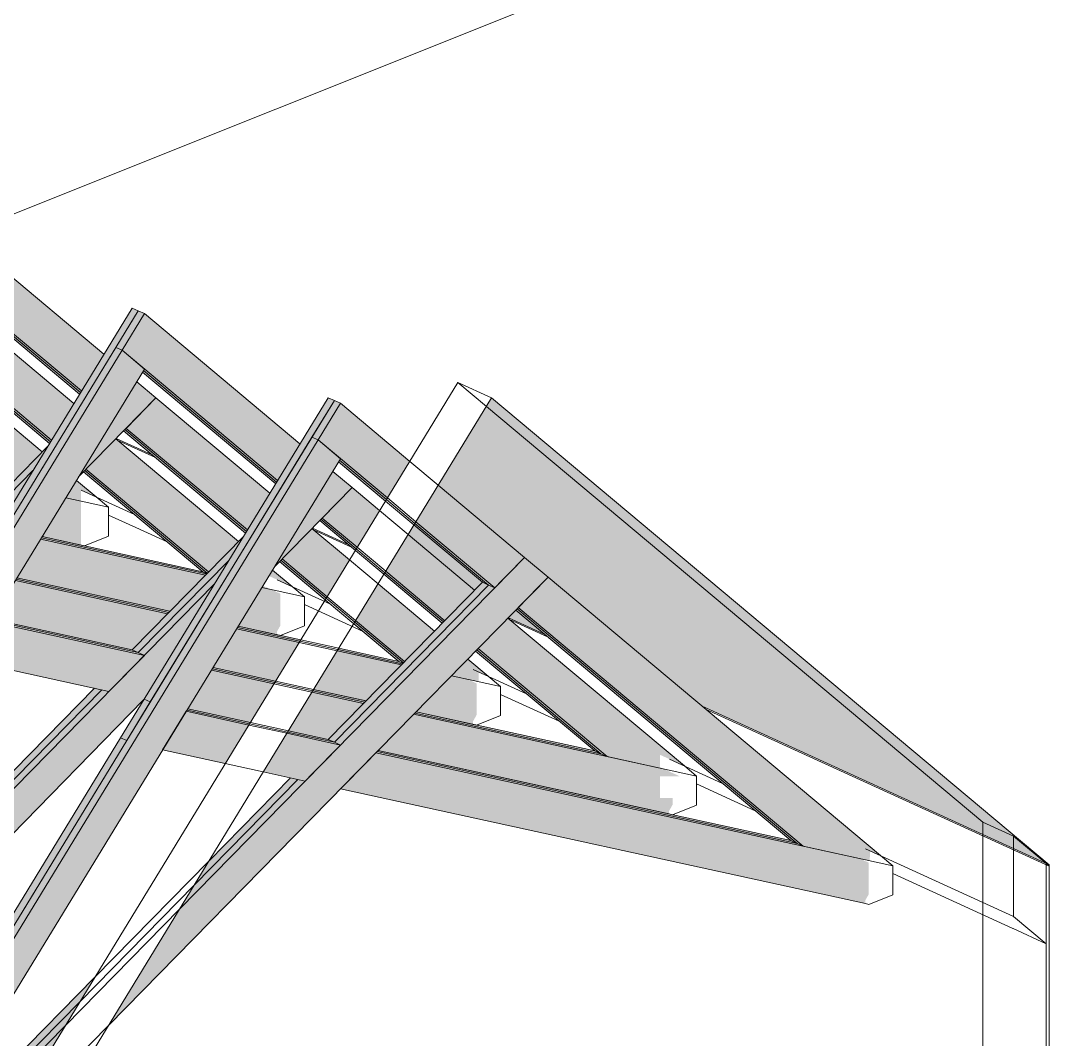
# Model space of a CAD drawing. Header units: inches. Extents: x -8719 to -3484, y -2874 to 4085.
# Drawn here: x -3773.2 to -3601.1, y 3435.9 to 3606.3 of the extents above; entities that cross this region are included whole.
import ezdxf

# ---------------------------------------------------------------- set-up
doc = ezdxf.new("R2010")
doc.units = ezdxf.units.IN
doc.header["$MEASUREMENT"] = 0
for name, color, linetype, lineweight in [('G-ANNO-SYMB', 111, 'Continuous', 9), ('I-WALL', 2, 'Continuous', 13), ('S-BEAM', 12, 'Continuous', 9), ('S-BEAM-3', 193, 'Continuous', 9)]:
    doc.layers.add(name, color=color, linetype=linetype, lineweight=lineweight)
doc.layers.add('I-WALL-1', color=2, linetype='Continuous', lineweight=13, transparency=0.4)

# ---------------------------------------------------------------- blocks, each defined once
blk = doc.blocks.new('Truss - Truss-V600-STRUCTURAL - 3D - SOUTHWEST')
at = {"layer": 'S-BEAM-3'}
h = blk.add_hatch(color=256, dxfattribs=at)
h.paths.add_polyline_path([(4943.45, 3525.88), (4943.45, 3527.75), (4945.97, 3526.6), (4942.66, 3529.37), (4940.88, 3526.45), (4942.54, 3526.08)], flags=0)
h.paths.add_polyline_path([(4931.97, 3529.06), (4936.96, 3534.14), (4916.46, 3551.31), (4911.47, 3546.23), (4931.72, 3529.27)], flags=0)
h.paths.add_polyline_path([(4905.69, 3551.07), (4909.43, 3557.2), (4890.39, 3573.15), (4885.4, 3568.07), (4900.03, 3555.81)], flags=0)
h.paths.add_polyline_path([(4877.93, 3574.32), (4881.68, 3580.45), (4855.66, 3602.24), (4851.91, 3596.11), (4875.38, 3576.46)], flags=0)
h = blk.add_hatch(color=256, dxfattribs=at)
h.paths.add_polyline_path([(4943.45, 3518.56), (4943.45, 3525.88), (4940.88, 3526.45), (4936.93, 3519.98), (4943.41, 3518.57)], flags=0)
h.paths.add_polyline_path([(4925.52, 3522.48), (4931.44, 3528.51), (4903.87, 3534.54), (4899.93, 3528.08), (4922.22, 3523.2)], flags=0)
h.paths.add_polyline_path([(4886.4, 3531.03), (4892.32, 3537.07), (4866.87, 3542.63), (4862.92, 3536.17), (4886.4, 3531.04)], flags=0)
h.paths.add_polyline_path([(4849.74, 3539.05), (4855.61, 3545.1), (4829.86, 3550.73), (4825.92, 3544.26), (4848.52, 3539.32)], flags=0)
at = {"layer": 'S-BEAM'}
for p, q in [((4936.96, 3534.14), (4916.46, 3551.31)), ((4945.97, 3526.6), (4942.66, 3529.37)), ((4940.88, 3526.45), (4943.45, 3525.88)), ((4943.45, 3525.88), (4940.88, 3526.45)), ((4943.45, 3525.88), (4948.01, 3524.89)), ((4948.01, 3524.89), (4943.45, 3525.88)), ((4948.01, 3524.89), (4945.97, 3526.6)), ((4948.01, 3520.04), (4948.01, 3524.89)), ((4936.93, 3519.98), (4943.45, 3518.56)), ((4944, 3518.44), (4948.01, 3520.04)), ((4943.45, 3518.56), (4944, 3518.44))]:
    blk.add_line(p, q, dxfattribs=at)
blk = doc.blocks.new('Truss - Truss-V601-STRUCTURAL - 3D - SOUTHWEST')
at = {"layer": 'S-BEAM-3'}
h = blk.add_hatch(color=256, dxfattribs=at)
h.paths.add_polyline_path([(4975.33, 3511.09), (4973.86, 3511.76), (4973.67, 3511.45)], flags=0)
h.paths.add_polyline_path([(4978.76, 3511.6), (4975.45, 3514.37), (4974.85, 3513.39), (4977.74, 3512.07)], flags=0)
h.paths.add_polyline_path([(4964.76, 3514.06), (4969.75, 3519.15), (4949.25, 3536.32), (4944.26, 3531.23), (4964.51, 3514.27)], flags=0)
h.paths.add_polyline_path([(4938.48, 3536.08), (4942.22, 3542.21), (4923.18, 3558.16), (4918.19, 3553.07), (4935.09, 3538.91)], flags=0)
h.paths.add_polyline_path([(4910.72, 3559.32), (4914.47, 3565.46), (4888.45, 3587.25), (4884.71, 3581.12), (4908.17, 3561.46)], flags=0)
h = blk.add_hatch(color=256, dxfattribs=at)
h.paths.add_polyline_path([(4964.49, 3513.78), (4964.55, 3513.85), (4944.05, 3531.02), (4943.84, 3530.8), (4963.78, 3514.1), (4964.44, 3513.8)], flags=0)
h.paths.add_polyline_path([(4938.16, 3535.56), (4938.32, 3535.82), (4917.98, 3552.86), (4917.77, 3552.64), (4935.09, 3538.13)], flags=0)
h.paths.add_polyline_path([(4910.41, 3558.81), (4910.57, 3559.07), (4888.29, 3577.72), (4888.13, 3577.47), (4907.24, 3561.46)], flags=0)
h = blk.add_hatch(color=256, dxfattribs=at)
h.paths.add_polyline_path([(4964.55, 3513.85), (4964.76, 3514.06), (4944.26, 3531.23), (4944.05, 3531.02), (4964.39, 3513.98)], flags=0)
h.paths.add_polyline_path([(4938.32, 3535.82), (4938.48, 3536.08), (4918.19, 3553.07), (4917.98, 3552.86), (4935.09, 3538.52)], flags=0)
h = blk.add_hatch(color=256, dxfattribs=at)
h.paths.add_polyline_path([(4964.42, 3513.72), (4964.44, 3513.8), (4963.78, 3514.1), (4936.93, 3519.98), (4936.8, 3519.76), (4964.18, 3513.77)], flags=0)
h.paths.add_polyline_path([(4925.31, 3522.27), (4925.51, 3522.47), (4899.92, 3528.07), (4899.79, 3527.86), (4922.22, 3522.95)], flags=0)
h.paths.add_polyline_path([(4887.42, 3530.56), (4886.4, 3531.03), (4862.92, 3536.16), (4862.79, 3535.95), (4886.4, 3530.78)], flags=0)
h = blk.add_hatch(color=256, dxfattribs=at)
h.paths.add_polyline_path([(4976.2, 3503.57), (4976.2, 3504.09), (4976.79, 3505.11), (4976.79, 3510.42), (4975.33, 3511.09), (4973.67, 3511.45), (4969.72, 3504.99), (4975.76, 3503.67)], flags=0)
h.paths.add_polyline_path([(4958.31, 3507.49), (4964.23, 3513.52), (4936.66, 3519.55), (4932.72, 3513.08), (4956.99, 3507.77)], flags=0)
h.paths.add_polyline_path([(4919.2, 3516.04), (4925.12, 3522.07), (4899.66, 3527.64), (4895.71, 3521.18), (4919.19, 3516.04)], flags=0)
h.paths.add_polyline_path([(4882.53, 3524.06), (4888.41, 3530.1), (4862.66, 3535.73), (4858.71, 3529.27), (4882.5, 3524.07)], flags=0)
h = blk.add_hatch(color=256, dxfattribs=at)
h.paths.add_polyline_path([(4964.23, 3513.52), (4964.42, 3513.72), (4936.8, 3519.76), (4936.66, 3519.55), (4962.92, 3513.8)], flags=0)
h.paths.add_polyline_path([(4925.12, 3522.07), (4925.31, 3522.27), (4899.79, 3527.86), (4899.66, 3527.64), (4922.22, 3522.7)], flags=0)
at = {"layer": 'S-BEAM'}
for p, q in [((4942.22, 3542.21), (4923.18, 3558.16)), ((4938.16, 3535.56), (4917.77, 3552.64)), ((4938.32, 3535.82), (4917.98, 3552.86)), ((4917.98, 3552.86), (4938.32, 3535.82)), ((4918.19, 3553.07), (4938.48, 3536.08)), ((4969.75, 3519.15), (4949.25, 3536.32)), ((4963.78, 3514.1), (4943.84, 3530.8)), ((4964.55, 3513.85), (4944.05, 3531.02)), ((4944.05, 3531.02), (4964.55, 3513.85)), ((4944.26, 3531.23), (4964.76, 3514.06)), ((4964.23, 3513.52), (4936.66, 3519.55)), ((4964.42, 3513.72), (4936.8, 3519.76)), ((4936.8, 3519.76), (4964.42, 3513.72)), ((4936.93, 3519.98), (4963.78, 3514.1)), ((4964.49, 3513.78), (4963.78, 3514.1)), ((4978.76, 3511.6), (4975.45, 3514.37)), ((4932.72, 3513.08), (4958.31, 3507.49)), ((4973.67, 3511.45), (4976.24, 3510.89)), ((4976.24, 3510.89), (4973.67, 3511.45)), ((4976.24, 3510.89), (4980.81, 3509.89)), ((4980.81, 3509.89), (4976.24, 3510.89)), ((4980.81, 3509.89), (4978.76, 3511.6)), ((4980.81, 3505.05), (4980.81, 3509.89)), ((4969.72, 3504.99), (4976.24, 3503.56)), ((4976.79, 3503.44), (4980.81, 3505.05)), ((4976.24, 3503.56), (4976.79, 3503.44))]:
    blk.add_line(p, q, dxfattribs=at)
blk = doc.blocks.new('Truss - Truss-V602-STRUCTURAL - 3D - SOUTHWEST')
at = {"layer": 'S-BEAM-3'}
h = blk.add_hatch(color=256, dxfattribs=at)
h.paths.add_polyline_path([(4984.59, 3509.92), (4988.34, 3516.06), (4982.05, 3521.32), (4977.05, 3516.24), (4983.77, 3510.61)], flags=0)
h.paths.add_polyline_path([(4971.27, 3521.08), (4975.01, 3527.22), (4955.97, 3543.16), (4950.98, 3538.08), (4970.58, 3521.66)], flags=0)
h.paths.add_polyline_path([(4943.52, 3544.33), (4947.26, 3550.46), (4921.24, 3572.25), (4917.5, 3566.12), (4943.49, 3544.35)], flags=0)
h = blk.add_hatch(color=256, dxfattribs=at)
h.paths.add_polyline_path([(4984.28, 3509.41), (4984.43, 3509.67), (4976.84, 3516.02), (4976.63, 3515.81), (4983.77, 3509.83)], flags=0)
h.paths.add_polyline_path([(4970.95, 3520.57), (4971.11, 3520.83), (4950.77, 3537.86), (4950.56, 3537.65), (4970.68, 3520.8)], flags=0)
h.paths.add_polyline_path([(4943.2, 3543.81), (4943.36, 3544.07), (4921.08, 3562.73), (4920.93, 3562.47), (4942.56, 3544.35)], flags=0)
for points in [[(4943.36, 3544.07), (4943.49, 3544.35), (4921.24, 3562.99), (4921.08, 3562.73), (4943.02, 3544.35)], [(4920.22, 3515.57), (4935.4, 3531.04), (4937.85, 3535.05), (4919.19, 3516.03), (4919.63, 3515.84)]]:
    blk.add_hatch(color=256, dxfattribs=at).paths.add_polyline_path(points, flags=0)
h = blk.add_hatch(color=256, dxfattribs=at)
h.paths.add_polyline_path([(4840.99, 3426), (4921.2, 3507.77), (4932.96, 3527.04), (4843.86, 3436.24), (4838.34, 3427.21), (4838.47, 3427.15)], flags=0)
h.paths.add_polyline_path([(4943.03, 3529.98), (4955.97, 3543.16), (4952.74, 3545.87), (4944.27, 3532)], flags=0)
h = blk.add_hatch(color=256, dxfattribs=at)
h.paths.add_polyline_path([(4984.43, 3509.67), (4984.59, 3509.92), (4977.05, 3516.24), (4976.84, 3516.02), (4983.77, 3510.22)], flags=0)
h.paths.add_polyline_path([(4971.11, 3520.83), (4971.27, 3521.08), (4950.98, 3538.08), (4950.77, 3537.86), (4970.15, 3521.63)], flags=0)
h = blk.add_hatch(color=256, dxfattribs=at)
h.paths.add_polyline_path([(4843.86, 3436.24), (4915.32, 3509.07), (4914.1, 3509.33), (4846.3, 3440.25), (4844.15, 3436.71)], flags=0)
h.paths.add_polyline_path([(4921.24, 3515.1), (4932.96, 3527.04), (4935.4, 3531.04), (4920.22, 3515.57), (4921.2, 3515.12)], flags=0)
h = blk.add_hatch(color=256, dxfattribs=at)
h.paths.add_polyline_path([(4975.97, 3495.8), (4979.92, 3502.26), (4969.46, 3504.55), (4965.51, 3498.09), (4970.42, 3497.02)], flags=0)
h.paths.add_polyline_path([(4951.99, 3501.05), (4957.91, 3507.08), (4932.45, 3512.65), (4928.51, 3506.18), (4951.98, 3501.05)], flags=0)
h.paths.add_polyline_path([(4915.32, 3509.07), (4921.2, 3515.11), (4895.45, 3520.74), (4891.5, 3514.28), (4914.1, 3509.33)], flags=0)
h = blk.add_hatch(color=256, dxfattribs=at)
h.paths.add_polyline_path([(4980.05, 3502.48), (4980.18, 3502.7), (4969.72, 3504.98), (4969.59, 3504.77), (4979.78, 3502.54)], flags=0)
h.paths.add_polyline_path([(4958.1, 3507.28), (4958.3, 3507.48), (4932.71, 3513.08), (4932.58, 3512.86), (4957.99, 3507.31)], flags=0)
h.paths.add_polyline_path([(4920.22, 3515.57), (4919.19, 3516.03), (4895.71, 3521.17), (4895.58, 3520.95), (4919.19, 3515.79)], flags=0)
h = blk.add_hatch(color=256, dxfattribs=at)
h.paths.add_polyline_path([(4979.92, 3502.26), (4980.05, 3502.48), (4969.59, 3504.77), (4969.46, 3504.55), (4979.78, 3502.29)], flags=0)
h.paths.add_polyline_path([(4957.91, 3507.08), (4958.1, 3507.28), (4932.58, 3512.86), (4932.45, 3512.65), (4956.87, 3507.31)], flags=0)
at = {"layer": 'S-BEAM'}
for p, q in [((4947.26, 3550.46), (4921.24, 3572.25)), ((4917.5, 3566.12), (4943.49, 3544.35)), ((4943.2, 3543.81), (4920.93, 3562.47)), ((4943.36, 3544.07), (4921.08, 3562.73)), ((4921.08, 3562.73), (4943.36, 3544.07)), ((4955.97, 3543.16), (4952.74, 3545.87)), ((4943.03, 3529.98), (4955.97, 3543.16)), ((4955.97, 3543.16), (4950.98, 3538.08)), ((4975.01, 3527.22), (4955.97, 3543.16)), ((4970.95, 3520.57), (4950.56, 3537.65)), ((4971.11, 3520.83), (4950.77, 3537.86)), ((4950.77, 3537.86), (4971.11, 3520.83)), ((4950.98, 3538.08), (4971.27, 3521.08)), ((4919.19, 3516.03), (4937.85, 3535.05)), ((4920.22, 3515.57), (4935.4, 3531.04)), ((4935.4, 3531.04), (4920.22, 3515.57)), ((4988.34, 3516.06), (4982.05, 3521.32)), ((4984.28, 3509.41), (4976.63, 3515.81)), ((4984.43, 3509.67), (4976.84, 3516.02)), ((4976.84, 3516.02), (4984.43, 3509.67)), ((4977.05, 3516.24), (4984.59, 3509.92)), ((4993.11, 3512.06), (4988.34, 3516.06)), ((4957.91, 3507.08), (4932.45, 3512.65)), ((4958.1, 3507.28), (4932.58, 3512.86)), ((4932.58, 3512.86), (4958.1, 3507.28)), ((4932.71, 3513.08), (4958.3, 3507.48)), ((5002.54, 3504.16), (4993.11, 3512.06)), ((4989.05, 3505.41), (4984.28, 3509.41)), ((4989.2, 3505.67), (4984.43, 3509.67)), ((4984.43, 3509.67), (4989.2, 3505.67)), ((4984.59, 3509.92), (4989.36, 3505.93)), ((4928.51, 3506.18), (4951.99, 3501.05)), ((4969.72, 3504.98), (4980.18, 3502.7)), ((4996.57, 3499.11), (4989.05, 3505.41)), ((4997.34, 3498.85), (4989.2, 3505.67)), ((4989.2, 3505.67), (4997.34, 3498.85)), ((4989.36, 3505.93), (4997.55, 3499.07)), ((4979.92, 3502.26), (4969.46, 3504.55)), ((4980.05, 3502.48), (4969.59, 3504.77)), ((4969.59, 3504.77), (4980.05, 3502.48)), ((4986.28, 3500.87), (4979.92, 3502.26)), ((4986.41, 3501.09), (4980.05, 3502.48)), ((4980.05, 3502.48), (4986.41, 3501.09)), ((4980.18, 3502.7), (4986.54, 3501.3)), ((4997.02, 3498.52), (4986.28, 3500.87)), ((4997.22, 3498.72), (4986.41, 3501.09)), ((4986.41, 3501.09), (4997.22, 3498.72)), ((4986.54, 3501.3), (4996.57, 3499.11)), ((4965.51, 3498.09), (4975.97, 3495.8)), ((4997.28, 3498.79), (4996.57, 3499.11)), ((5011.55, 3496.61), (5008.12, 3499.48)), ((5005.38, 3496.69), (5009.03, 3495.9)), ((5009.03, 3495.9), (5005.38, 3496.69)), ((5013.6, 3494.9), (5011.55, 3496.61)), ((4975.97, 3495.8), (4982.33, 3494.41)), ((5009.03, 3495.9), (5013.6, 3494.9)), ((5013.6, 3494.9), (5009.03, 3495.9)), ((5013.6, 3490.06), (5013.6, 3494.9)), ((4982.33, 3494.41), (4991.1, 3492.49)), ((4999.46, 3490.66), (5009.03, 3488.57)), ((5009.58, 3488.45), (5013.6, 3490.06)), ((5009.03, 3488.57), (5009.56, 3488.45))]:
    blk.add_line(p, q, dxfattribs=at)
blk = doc.blocks.new('Truss - Truss-V603-STRUCTURAL - 3D - SOUTHWEST')
at = {"layer": 'S-BEAM-3'}
for points in [[(4922.22, 3507.31), (4953.01, 3557.73), (4951.96, 3558.16), (4921.23, 3507.76)], [(4950.29, 3551.13), (4954.03, 3557.26), (4953.01, 3557.73), (4949.26, 3551.6), (4949.81, 3551.35)], [(4866.71, 3414.24), (4950.29, 3551.13), (4949.26, 3551.6), (4865.69, 3414.7)], [(4871.13, 3412.21), (4954.03, 3547.99), (4950.29, 3551.13), (4866.71, 3414.24), (4868.46, 3413.44)], [(4976.15, 3529.08), (4976.31, 3529.34), (4954.03, 3547.99), (4953.87, 3547.74), (4973.29, 3531.47)], [(4989.47, 3517.92), (4989.63, 3518.18), (4983.77, 3523.08), (4983.56, 3522.87), (4989.14, 3518.2)], [(4953.01, 3500.57), (4968.2, 3516.05), (4970.64, 3520.05), (4951.98, 3501.04), (4952.83, 3500.65)], [(4954.03, 3500.1), (4952.82, 3500.61), (4928.37, 3505.96), (4928.24, 3505.74), (4953.99, 3500.11)], [(4975.7, 3495.36), (4975.83, 3495.58), (4965.37, 3497.87), (4965.24, 3497.65), (4970.42, 3496.52)], [(4879.1, 3425.25), (4946.89, 3494.34), (4945.67, 3494.61), (4881.54, 3429.26), (4880.14, 3426.97)]]:
    blk.add_hatch(color=256, dxfattribs=at).paths.add_polyline_path(points, flags=0)
h = blk.add_hatch(color=256, dxfattribs=at)
h.paths.add_polyline_path([(4989.63, 3518.18), (4993.37, 3524.31), (4988.76, 3528.17), (4983.77, 3523.08), (4988.76, 3518.9)], flags=0)
h.paths.add_polyline_path([(4976.31, 3529.34), (4980.05, 3535.47), (4954.03, 3557.26), (4950.29, 3551.13), (4973.75, 3531.47)], flags=0)
h = blk.add_hatch(color=256, dxfattribs=at)
h.paths.add_polyline_path([(4989.32, 3517.66), (4989.47, 3517.92), (4983.56, 3522.87), (4983.35, 3522.66), (4988.12, 3518.67)], flags=0)
h.paths.add_polyline_path([(4975.99, 3528.82), (4976.15, 3529.08), (4953.87, 3547.74), (4953.72, 3547.48), (4972.82, 3531.47)], flags=0)
h = blk.add_hatch(color=256, dxfattribs=at)
h.paths.add_polyline_path([(4873.79, 3411), (4954.03, 3492.85), (4965.75, 3512.05), (4876.65, 3421.25), (4871.13, 3412.21), (4871.26, 3412.16)], flags=0)
h.paths.add_polyline_path([(4975.83, 3514.99), (4988.76, 3528.17), (4985.53, 3530.88), (4977.06, 3517.01)], flags=0)
h = blk.add_hatch(color=256, dxfattribs=at)
h.paths.add_polyline_path([(4876.65, 3421.25), (4948.11, 3494.07), (4946.89, 3494.34), (4879.1, 3425.25), (4876.94, 3421.72)], flags=0)
h.paths.add_polyline_path([(4954.03, 3500.1), (4965.86, 3512.23), (4968.2, 3516.05), (4953.01, 3500.57), (4953.99, 3500.12)], flags=0)
h = blk.add_hatch(color=256, dxfattribs=at)
h.paths.add_polyline_path([(4971.76, 3488.9), (4975.7, 3495.36), (4965.24, 3497.65), (4961.3, 3491.19), (4971.67, 3488.92)], flags=0)
h.paths.add_polyline_path([(4948.11, 3494.07), (4953.99, 3500.11), (4928.24, 3505.74), (4924.29, 3499.28), (4946.89, 3494.34)], flags=0)
h = blk.add_hatch(color=256, dxfattribs=at)
h.paths.add_polyline_path([(4975.83, 3495.58), (4975.97, 3495.8), (4965.51, 3498.08), (4965.37, 3497.87), (4970.42, 3496.76)], flags=0)
h.paths.add_polyline_path([(4953.01, 3500.57), (4951.98, 3501.04), (4928.5, 3506.18), (4928.37, 3505.96), (4952.82, 3500.61)], flags=0)
at = {"layer": 'S-BEAM'}
for p, q in [((4921.2, 3507.77), (4951.98, 3558.2)), ((4953.01, 3557.73), (4922.22, 3507.31)), ((4949.26, 3551.6), (4953.01, 3557.73)), ((4954.03, 3557.26), (4950.29, 3551.13)), ((4953.01, 3557.73), (4951.98, 3558.2)), ((4953.01, 3557.73), (4954.03, 3557.26)), ((4980.05, 3535.47), (4954.03, 3557.26)), ((4865.69, 3414.71), (4949.26, 3551.6)), ((4950.29, 3551.13), (4949.26, 3551.6)), ((4950.29, 3551.13), (4949.26, 3551.6)), ((4950.29, 3551.13), (4866.71, 3414.24)), ((4954.03, 3547.99), (4950.29, 3551.13)), ((4950.29, 3551.13), (4976.31, 3529.34)), ((4871.13, 3412.21), (4954.03, 3547.99)), ((4975.99, 3528.82), (4953.72, 3547.48)), ((4976.15, 3529.08), (4953.87, 3547.74)), ((4953.87, 3547.74), (4976.15, 3529.08)), ((4988.76, 3528.17), (4985.53, 3530.88)), ((4975.83, 3514.99), (4988.76, 3528.17)), ((4988.76, 3528.17), (4983.77, 3523.08)), ((4993.37, 3524.31), (4988.76, 3528.17)), ((4998.14, 3520.31), (4993.37, 3524.31)), ((4989.32, 3517.66), (4983.35, 3522.66)), ((4989.47, 3517.92), (4983.56, 3522.87)), ((4983.56, 3522.87), (4989.47, 3517.92)), ((4983.77, 3523.08), (4989.63, 3518.18)), ((4951.98, 3501.04), (4970.64, 3520.05)), ((5009.26, 3511), (4998.14, 3520.31)), ((4994.09, 3513.67), (4989.32, 3517.66)), ((4994.24, 3513.92), (4989.47, 3517.92)), ((4989.47, 3517.92), (4994.24, 3513.92)), ((4989.63, 3518.18), (4994.4, 3514.18)), ((4953.01, 3500.57), (4968.2, 3516.05)), ((4968.2, 3516.05), (4953.01, 3500.57)), ((5003.85, 3505.49), (4994.09, 3513.67)), ((5004.06, 3505.7), (4994.24, 3513.92)), ((4994.24, 3513.92), (5004.06, 3505.7)), ((4994.4, 3514.18), (5004.27, 3505.91)), ((4965.75, 3512.05), (4876.65, 3421.25)), ((4954.03, 3500.1), (4928.24, 3505.74)), ((4953.01, 3500.57), (4928.37, 3505.96)), ((4928.37, 3505.96), (4953.01, 3500.57)), ((4928.5, 3506.18), (4951.98, 3501.04)), ((5044.34, 3481.62), (5014.84, 3506.33)), ((4948.11, 3494.07), (4954.03, 3500.1)), ((4953.01, 3500.57), (4951.98, 3501.04)), ((4953.01, 3500.57), (4954.03, 3500.1)), ((5029.36, 3484.12), (5009.43, 3500.82)), ((5030.39, 3483.65), (5009.64, 3501.03)), ((5009.64, 3501.03), (5030.39, 3483.65)), ((5009.85, 3501.24), (5031.41, 3483.18)), ((4924.29, 3499.28), (4948.11, 3494.07)), ((4965.51, 3498.08), (4975.97, 3495.8)), ((4975.7, 3495.36), (4965.24, 3497.65)), ((4975.83, 3495.58), (4965.37, 3497.87)), ((4965.37, 3497.87), (4975.83, 3495.58)), ((4982.06, 3493.97), (4975.7, 3495.36)), ((4982.19, 3494.19), (4975.83, 3495.58)), ((4975.83, 3495.58), (4982.19, 3494.19)), ((4975.97, 3495.8), (4982.33, 3494.4)), ((4879.1, 3425.25), (4946.89, 3494.34)), ((4946.89, 3494.34), (4879.1, 3425.25)), ((4881.54, 3429.26), (4945.67, 3494.61)), ((4990.7, 3492.08), (4982.06, 3493.97)), ((4990.9, 3492.29), (4982.19, 3494.19)), ((4982.19, 3494.19), (4990.9, 3492.29)), ((4982.33, 3494.4), (4991.09, 3492.49)), ((4873.79, 3411), (4953.91, 3492.65)), ((4961.3, 3491.19), (4971.76, 3488.9)), ((5041.82, 3480.9), (4999.06, 3490.25)), ((5030.39, 3483.65), (4999.26, 3490.46)), ((4999.26, 3490.46), (5030.39, 3483.65)), ((4999.46, 3490.66), (5029.36, 3484.12)), ((4971.76, 3488.9), (4978.12, 3487.51)), ((4978.12, 3487.51), (4984.78, 3486.05)), ((4993.14, 3484.22), (5041.82, 3473.58)), ((5030.39, 3483.65), (5029.36, 3484.12)), ((5030.39, 3483.65), (5031.41, 3483.18)), ((5031.41, 3483.18), (5041.82, 3480.9)), ((5041.82, 3480.9), (5046.39, 3479.9)), ((5046.39, 3479.9), (5041.82, 3480.9)), ((5046.39, 3479.9), (5044.34, 3481.62)), ((5046.39, 3475.06), (5046.39, 3479.9)), ((5042.37, 3473.46), (5046.39, 3475.06)), ((5041.82, 3473.58), (5042.37, 3473.46))]:
    blk.add_line(p, q, dxfattribs=at)
blk = doc.blocks.new('Truss - Truss-V604-STRUCTURAL - 3D - SOUTHWEST')
at = {"layer": 'S-BEAM-3'}
for points in [[(4955.01, 3492.31), (4985.8, 3542.74), (4984.75, 3543.16), (4954.02, 3492.77)], [(4983.08, 3536.13), (4986.82, 3542.27), (4985.8, 3542.74), (4982.06, 3536.6), (4982.6, 3536.35)], [(4994.67, 3526.43), (4998.41, 3532.56), (4986.82, 3542.27), (4983.08, 3536.13), (4990.55, 3529.88)], [(4899.5, 3399.24), (4983.08, 3536.13), (4982.06, 3536.6), (4898.48, 3399.71)], [(4903.93, 3397.22), (4986.82, 3533), (4983.08, 3536.13), (4899.5, 3399.24), (4901.25, 3398.44)], [(4994.35, 3525.91), (4994.51, 3526.17), (4986.67, 3532.74), (4986.51, 3532.48), (4990.12, 3529.46)], [(4994.51, 3526.17), (4994.67, 3526.43), (4986.82, 3533), (4986.67, 3532.74), (4990.33, 3529.67)], [(4951.07, 3485.85), (4955.01, 3492.31), (4953.99, 3492.78), (4950.04, 3486.32)], [(4971.62, 3488.68), (4971.75, 3488.89), (4961.29, 3491.18), (4961.16, 3490.97), (4970.53, 3488.92)], [(4967.54, 3482), (4971.49, 3488.46), (4961.03, 3490.75), (4957.08, 3484.29), (4961.03, 3483.42)], [(4971.49, 3488.46), (4971.62, 3488.68), (4961.16, 3490.97), (4961.03, 3490.75), (4970.42, 3488.7)], [(4898.48, 3399.71), (4951.07, 3485.85), (4950.04, 3486.32), (4897.45, 3400.18)], [(4911.89, 3410.26), (4943.27, 3442.23), (4945.71, 3446.24), (4914.33, 3414.26), (4912.93, 3411.97)], [(4909.44, 3406.25), (4940.82, 3438.23), (4943.27, 3442.23), (4911.89, 3410.26), (4909.73, 3406.72)], [(4906.58, 3396.01), (4928.98, 3418.84), (4940.82, 3438.23), (4909.44, 3406.25), (4903.93, 3397.22), (4904.71, 3396.86)]]:
    blk.add_hatch(color=256, dxfattribs=at).paths.add_polyline_path(points, flags=0)
at = {"layer": 'S-BEAM'}
for p, q in [((4953.99, 3492.78), (4984.77, 3543.2)), ((4985.8, 3542.74), (4984.77, 3543.2)), ((4985.8, 3542.74), (4955.01, 3492.31)), ((4982.06, 3536.6), (4985.8, 3542.74)), ((4986.82, 3542.27), (4983.08, 3536.13)), ((4985.8, 3542.74), (4986.82, 3542.27)), ((4998.41, 3532.56), (4986.82, 3542.27)), ((4898.48, 3399.71), (4982.06, 3536.6)), ((4983.08, 3536.13), (4899.5, 3399.24)), ((4983.08, 3536.13), (4982.06, 3536.6)), ((4983.08, 3536.13), (4982.06, 3536.6)), ((4986.82, 3533), (4983.08, 3536.13)), ((4983.08, 3536.13), (4994.67, 3526.43)), ((4903.93, 3397.22), (4986.82, 3533)), ((4994.35, 3525.91), (4986.51, 3532.48)), ((4994.51, 3526.17), (4986.66, 3532.75)), ((4986.66, 3532.75), (4994.51, 3526.17)), ((5003.14, 3528.6), (4998.41, 3532.56)), ((5017.61, 3516.48), (5003.18, 3528.56)), ((4999.12, 3521.92), (4994.35, 3525.91)), ((4999.28, 3522.17), (4994.51, 3526.17)), ((4994.51, 3526.17), (4999.28, 3522.17)), ((4994.67, 3526.43), (4999.44, 3522.43)), ((5011.59, 3511.86), (4999.28, 3522.17)), ((4999.28, 3522.17), (5011.59, 3511.86)), ((4999.44, 3522.43), (5012.62, 3511.39)), ((5010.57, 3512.33), (4999.12, 3521.92)), ((5017.61, 3516.48), (4959.9, 3457.67)), ((5012.62, 3511.39), (5017.61, 3516.48)), ((5021.56, 3513.18), (5017.61, 3516.48)), ((4948.06, 3438.28), (5021.56, 3513.18)), ((4984.77, 3486.05), (5010.57, 3512.33)), ((4985.8, 3485.58), (5011.59, 3511.86)), ((5011.59, 3511.86), (4985.8, 3485.58)), ((5011.59, 3511.86), (5010.57, 3512.33)), ((5011.59, 3511.86), (5012.62, 3511.39)), ((5021.56, 3513.18), (5016.56, 3508.09)), ((5077.14, 3466.62), (5021.56, 3513.18)), ((5062.16, 3469.12), (5016.14, 3507.66)), ((5063.18, 3468.65), (5016.35, 3507.87)), ((5016.35, 3507.87), (5063.18, 3468.65)), ((5016.56, 3508.09), (5064.21, 3468.18)), ((4950.04, 3486.32), (4953.99, 3492.78)), ((4955.01, 3492.31), (4951.07, 3485.85)), ((4955.01, 3492.31), (4953.99, 3492.78)), ((4953.99, 3492.78), (4955.01, 3492.31)), ((4961.29, 3491.18), (4971.75, 3488.89)), ((4961.03, 3490.75), (4957.08, 3484.29)), ((4971.49, 3488.46), (4961.03, 3490.75)), ((4971.62, 3488.68), (4961.16, 3490.97)), ((4961.16, 3490.97), (4971.62, 3488.68)), ((4977.85, 3487.07), (4971.49, 3488.46)), ((4977.98, 3487.29), (4971.62, 3488.68)), ((4971.62, 3488.68), (4977.98, 3487.29)), ((4971.75, 3488.89), (4978.11, 3487.5)), ((4897.45, 3400.18), (4950.04, 3486.32)), ((4950.04, 3486.32), (4951.07, 3485.85)), ((4951.07, 3485.85), (4950.04, 3486.32)), ((4986.82, 3485.11), (4977.85, 3487.07)), ((4985.8, 3485.58), (4977.98, 3487.29)), ((4977.98, 3487.29), (4985.8, 3485.58)), ((4978.11, 3487.5), (4984.77, 3486.05)), ((4985.8, 3485.58), (4984.77, 3486.05)), ((4951.07, 3485.85), (4898.48, 3399.71)), ((4980.9, 3479.08), (4986.82, 3485.11)), ((4985.8, 3485.58), (4986.82, 3485.11)), ((4957.08, 3484.29), (4967.54, 3482)), ((4992.74, 3483.81), (4986.82, 3477.78)), ((5074.62, 3465.91), (4992.74, 3483.81)), ((5063.18, 3468.65), (4992.94, 3484.02)), ((4992.94, 3484.02), (5063.18, 3468.65)), ((4993.14, 3484.22), (5062.16, 3469.12)), ((4967.54, 3482), (4973.9, 3480.61)), ((4962.35, 3461.68), (4979.68, 3479.34)), ((4979.68, 3479.34), (4962.35, 3461.68)), ((4964.79, 3465.68), (4978.46, 3479.61)), ((4973.9, 3480.61), (4980.9, 3479.08)), ((4986.82, 3477.78), (5074.62, 3458.58)), ((5063.18, 3468.65), (5062.16, 3469.12)), ((5063.18, 3468.65), (5064.21, 3468.18)), ((5064.21, 3468.18), (5074.62, 3465.91)), ((4945.71, 3446.24), (4964.79, 3465.68)), ((5074.62, 3465.91), (5079.18, 3464.91)), ((5079.18, 3464.91), (5074.62, 3465.91)), ((5079.18, 3464.91), (5077.14, 3466.62)), ((5079.18, 3460.07), (5079.18, 3464.91)), ((4943.27, 3442.23), (4962.35, 3461.68)), ((4962.35, 3461.68), (4943.27, 3442.23)), ((5074.62, 3458.58), (5075.16, 3458.46)), ((5075.16, 3458.46), (5079.18, 3460.07)), ((4959.9, 3457.67), (4940.82, 3438.23)), ((4914.33, 3414.26), (4945.71, 3446.24)), ((4911.89, 3410.26), (4943.27, 3442.23)), ((4943.27, 3442.23), (4911.89, 3410.26)), ((4940.82, 3438.23), (4909.44, 3406.25)), ((4928.98, 3418.84), (4948.06, 3438.28))]:
    blk.add_line(p, q, dxfattribs=at)

msp = doc.modelspace()

# ---------------------------------------------------------------- hatches: boundary and pattern name
at = {"layer": 'I-WALL-1'}
h = msp.add_hatch(color=256, dxfattribs=at)
h.paths.add_polyline_path([(-3628.2, 3334.89), (-3601.14, 3345.72), (-3601.14, 3346.16), (-3607.13, 3343.76), (-3607.98, 3344.15), (-3628.2, 3336.06)], flags=0)
h.paths.add_polyline_path([(-3601.14, 3464.86), (-3601.14, 3465.05), (-3694.41, 3543.17), (-3703.33, 3528.56), (-3659.19, 3491.59), (-3601.65, 3465.28), (-3601.19, 3464.9)], flags=0)
h.paths.add_polyline_path([(-3685.6, 3503.67), (-3690.36, 3507.66), (-3691.59, 3506.41), (-3688.9, 3505.18)], flags=0)
h.paths.add_polyline_path([(-3697.25, 3511), (-3695.94, 3512.33), (-3707.39, 3521.92), (-3708.36, 3520.31), (-3697.72, 3511.39)], flags=0)
h = msp.add_hatch(color=256, dxfattribs=at)
h.paths.add_polyline_path([(-3758.45, 3438.28), (-3719.69, 3477.78), (-3631.93, 3458.64), (-3631.93, 3459.11), (-3631.35, 3460.13), (-3631.35, 3465.44), (-3632.8, 3466.11), (-3631.17, 3465.75), (-3631.13, 3467.42), (-3629.37, 3466.62), (-3703.33, 3528.56), (-3707.39, 3521.92), (-3695.94, 3512.33), (-3697.25, 3511), (-3708.36, 3520.31), (-3712.42, 3513.67), (-3702.66, 3505.49), (-3703.96, 3504.16), (-3713.4, 3512.06), (-3717.46, 3505.41), (-3709.94, 3499.11), (-3719.97, 3501.3), (-3724.18, 3494.41), (-3724.18, 3494.4), (-3728.39, 3487.51), (-3728.4, 3487.5), (-3732.61, 3480.61), (-3728.05, 3479.61), (-3741.72, 3465.68), (-3755.44, 3443.2)], flags=0)
h.paths.add_polyline_path([(-3644.35, 3469.12), (-3664.72, 3473.58), (-3664.72, 3474.1), (-3664.14, 3475.13), (-3664.14, 3476.28), (-3666.23, 3476.28), (-3666.23, 3479.9), (-3662.98, 3479.9), (-3666.23, 3481.39), (-3666.23, 3483.47), (-3662.16, 3481.62), (-3691.67, 3506.33), (-3690.36, 3507.66), (-3650.31, 3474.11)], flags=0)
h.paths.add_polyline_path([(-3677.14, 3484.12), (-3697.51, 3488.58), (-3697.51, 3489.09), (-3696.93, 3490.12), (-3696.93, 3495.43), (-3698.39, 3496.1), (-3696.61, 3495.71), (-3696.54, 3497.29), (-3696.54, 3497.33), (-3694.96, 3496.61), (-3698.39, 3499.48), (-3697.08, 3500.82), (-3677.34, 3484.28)], flags=0)

# ---------------------------------------------------------------- linework, layer by layer
at = {"layer": 'G-ANNO-SYMB'}
msp.add_line((-3894.74, 3525.76), (-3483.58, 3690.29), dxfattribs=at)
at = {"layer": 'I-WALL'}
for p, q in [((-3787.84, 3401.95), (-3700.04, 3545.75)), ((-3700.04, 3545.75), (-3695.28, 3541.76)), ((-3694.41, 3543.17), (-3700.04, 3545.75)), ((-3694.41, 3543.17), (-3788.23, 3389.51)), ((-3601.14, 3465.05), (-3694.41, 3543.17)), ((-3695.27, 3541.75), (-3612.25, 3472.21)), ((-3757.18, 3536.4), (-3751.18, 3533.66)), ((-3757.01, 3536.12), (-3750.64, 3533.2)), ((-3754.16, 3523.68), (-3763.06, 3527.75)), ((-3753.9, 3521.48), (-3758.5, 3523.58)), ((-3748.69, 3519.09), (-3753.89, 3521.47)), ((-3724.38, 3521.4), (-3718.39, 3518.67)), ((-3724.22, 3521.12), (-3717.85, 3518.21)), ((-3721.37, 3508.69), (-3730.27, 3512.76)), ((-3715.89, 3504.1), (-3725.7, 3508.59)), ((-3691.59, 3506.41), (-3685.6, 3503.67)), ((-3691.43, 3506.13), (-3685.05, 3503.21)), ((-3688.58, 3493.69), (-3697.48, 3497.76)), ((-3683.1, 3489.11), (-3692.91, 3493.59)), ((-3659.19, 3491.59), (-3601.14, 3465.05)), ((-3658.64, 3491.13), (-3601.14, 3464.84)), ((-3655.79, 3478.7), (-3664.68, 3482.77)), ((-3650.31, 3474.11), (-3660.12, 3478.6)), ((-3612.25, 3472.21), (-3612.25, 3359.78)), ((-3607.13, 3469.87), (-3612.25, 3472.21)), ((-3601.19, 3464.9), (-3607.13, 3469.87)), ((-3607.13, 3469.87), (-3607.13, 3456.45)), ((-3607.13, 3456.45), (-3631.89, 3467.77)), ((-3601.65, 3465.28), (-3601.65, 3345.95)), ((-3601.14, 3345.72), (-3601.14, 3465.05)), ((-3607.24, 3454.42), (-3627.33, 3463.6)), ((-3601.65, 3451.86), (-3607.13, 3456.45)), ((-3601.65, 3451.86), (-3607.21, 3454.4))]:
    msp.add_line(p, q, dxfattribs=at)

# ---------------------------------------------------------------- block references
at = {"layer": 'S-BEAM'}
for name in ['Truss - Truss-V600-STRUCTURAL - 3D - SOUTHWEST', 'Truss - Truss-V601-STRUCTURAL - 3D - SOUTHWEST', 'Truss - Truss-V602-STRUCTURAL - 3D - SOUTHWEST', 'Truss - Truss-V603-STRUCTURAL - 3D - SOUTHWEST', 'Truss - Truss-V604-STRUCTURAL - 3D - SOUTHWEST']:
    msp.add_blockref(name, (-8706.51, 0), dxfattribs=at)

doc.saveas('drawing.dxf')
